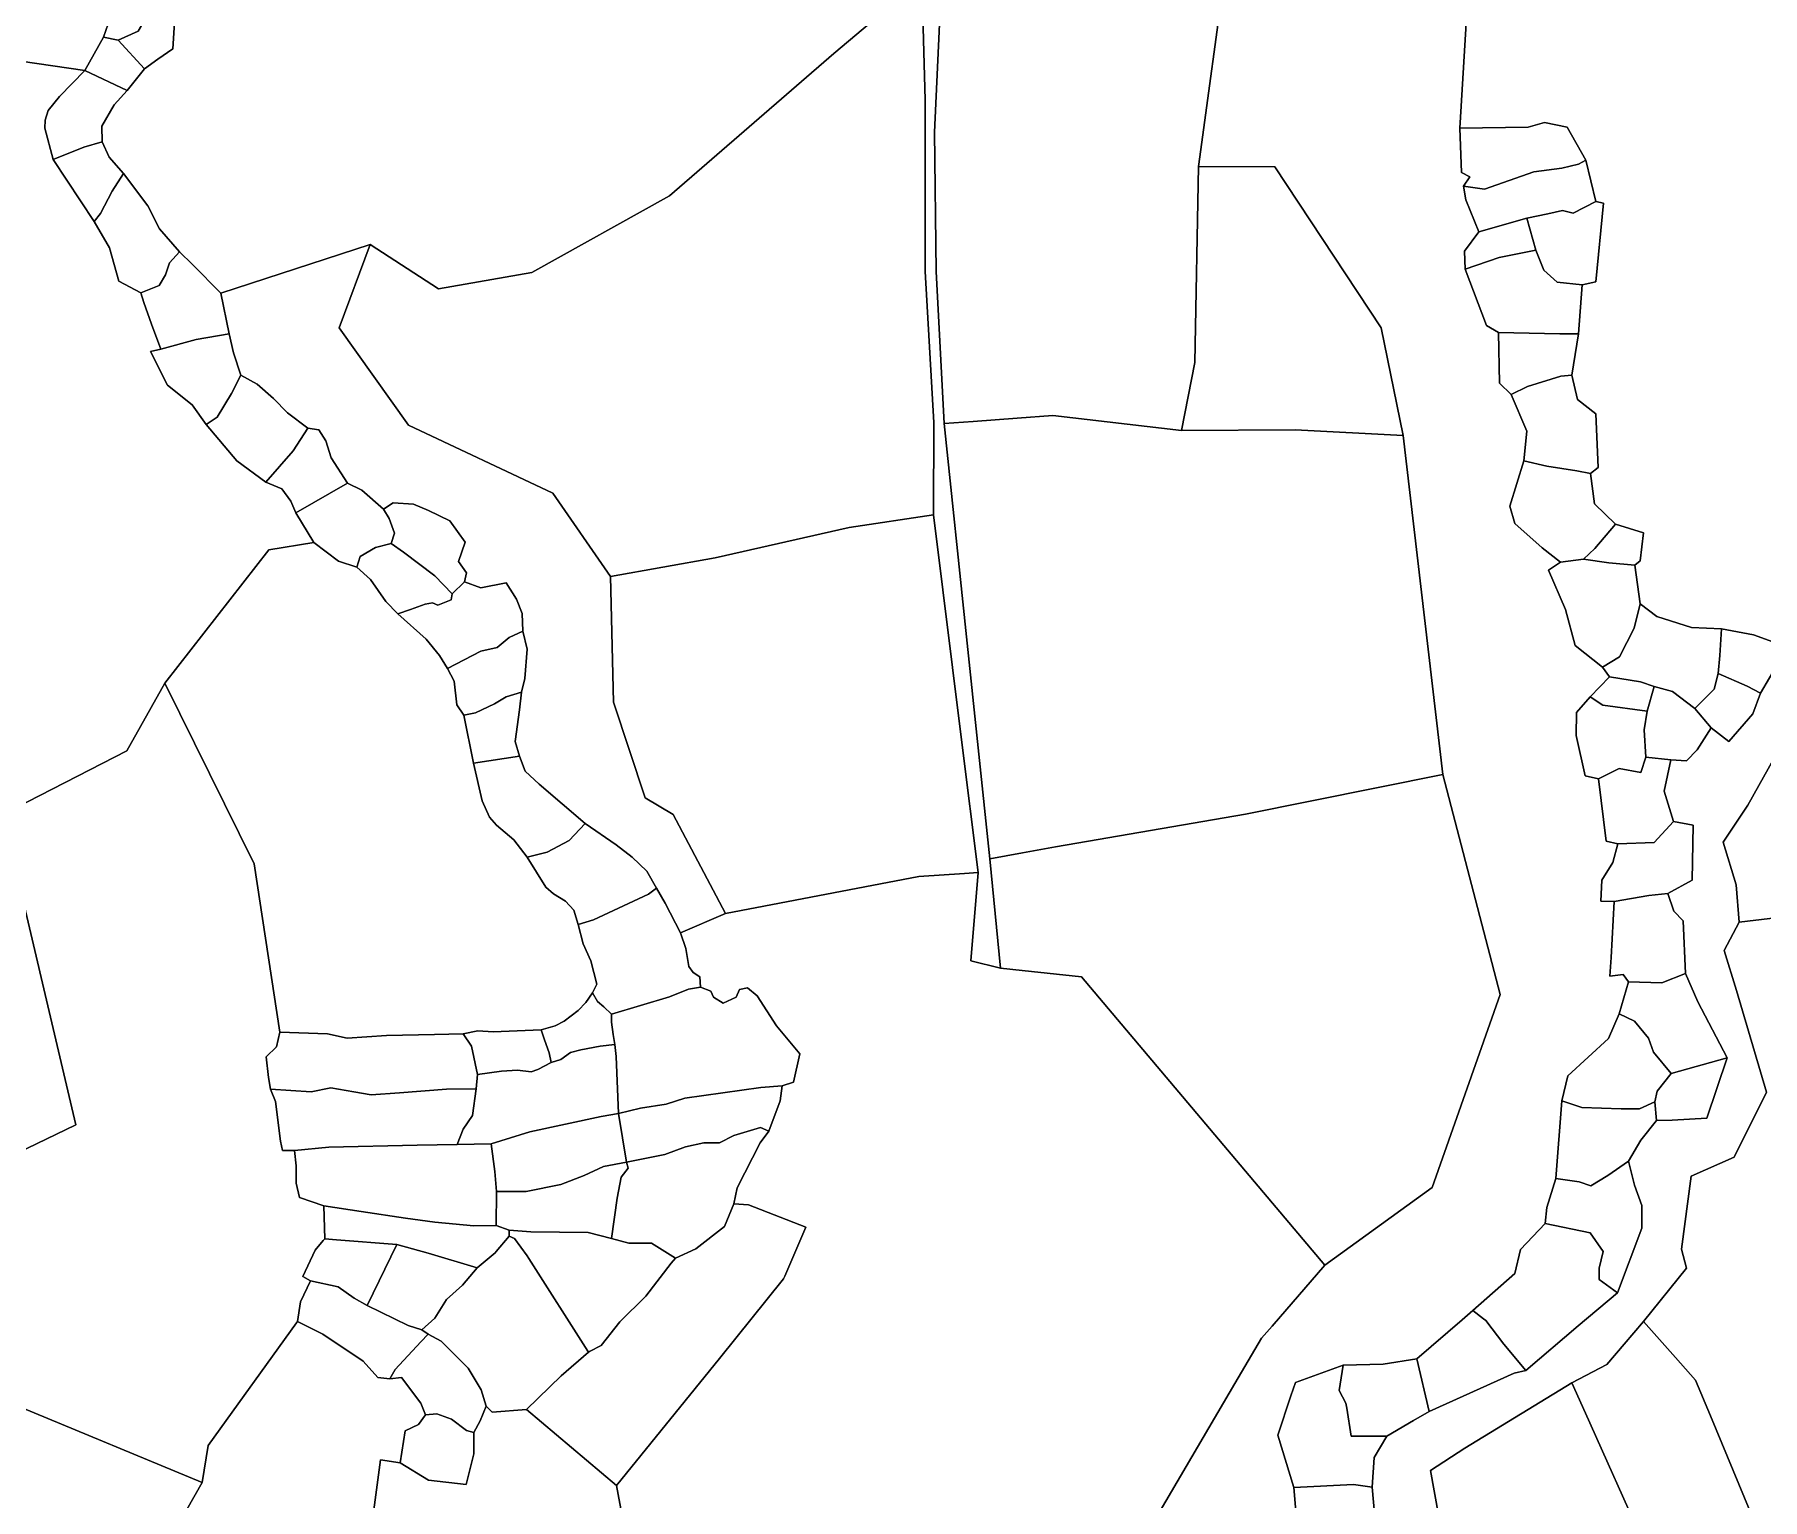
# Model space of a CAD drawing. Header units: metres. Extents: x 542555 to 550520, y 1840485 to 1846995.
# Drawn here: x 547591.8 to 547908.2, y 1842245.5 to 1842513.8 of the extents above; entities that cross this region are included whole.
import ezdxf

# ---------------------------------------------------------------- set-up
doc = ezdxf.new("R2010")
doc.units = ezdxf.units.M
doc.header["$MEASUREMENT"] = 0
doc.layers.add('Level 30', color=7, linetype='Continuous', lineweight=0)

msp = doc.modelspace()

# ---------------------------------------------------------------- linework, layer by layer
at = {"layer": 'Level 30', "color": 7, "linetype": 'Continuous', "lineweight": 0, "flags": 128}
for points in [[(547809.99, 1842526.85), (547804.93, 1842489.68), (547804.25, 1842453.73), (547801.86, 1842441.28), (547778.24, 1842444.07), (547771.715, 1842443.5741), (547763.7007, 1842442.9651), (547758.37, 1842442.56), (547756.92, 1842470.4), (547756.63, 1842495.92), (547757.62, 1842518.34), (547757.14, 1842538.18), (547758.0351, 1842542.2759), (547760.3, 1842552.64), (547760.57, 1842559.83), (547772.11, 1842560.53), (547773.64, 1842534.75), (547773.7035, 1842533.3503), (547774.23, 1842521.75), (547795.48, 1842524.96), (547809.99, 1842526.85)], [(547614.14, 1842536.47), (547617.84, 1842522.83), (547615.61, 1842521.84), (547614.24, 1842520.39), (547610.77, 1842514.46), (547607.1, 1842512.76), (547604.43, 1842513.36), (547605.29, 1842515.8), (547604.66, 1842518.74), (547604.92, 1842521.09), (547604.75, 1842527.04), (547603.57, 1842529.35), (547601.82, 1842531.67), (547600.97, 1842535.03), (547606.69, 1842534.66), (547609.33, 1842534.08), (547611.33, 1842535.9), (547614.14, 1842536.47)], [(547754.89, 1842501.81), (547754.88, 1842470.41), (547756.46, 1842442.8), (547756.44, 1842425.84), (547740.98, 1842423.56), (547716.43, 1842418.01), (547697.24, 1842414.55), (547686.72, 1842429.8), (547660.29, 1842442.31), (547647.6, 1842460.11), (547653.26, 1842475.38), (547665.78, 1842467.23), (547682.83, 1842470.23), (547708.06, 1842484.29), (547738.17, 1842510.34), (547754.31, 1842523.95), (547754.89, 1842501.81)], [(547607.1, 1842512.76), (547610.77, 1842514.46), (547614.24, 1842520.39), (547615.61, 1842521.84), (547617.84, 1842522.83), (547617.11, 1842511.18), (547614.4, 1842509.32), (547611.92, 1842507.56), (547607.1, 1842512.76)], [(547611.92, 1842507.56), (547608.73, 1842503.55), (547600.98, 1842507.24), (547604.43, 1842513.36), (547607.1, 1842512.76), (547611.92, 1842507.56)], [(547600.98, 1842507.24), (547608.73, 1842503.55), (547606.39, 1842500.94), (547604.12, 1842497.03), (547604.2, 1842494.14), (547600.8, 1842493.18), (547595.2, 1842490.92), (547593.69, 1842496.65), (547593.74, 1842498.15), (547594.26, 1842499.89), (547596.35, 1842502.5), (547600.98, 1842507.24)], [(547857.32, 1842485.52), (547853.46, 1842486.02), (547854.65, 1842487.75), (547853.12, 1842488.55), (547852.79, 1842496.69), (547865.31, 1842496.86), (547868.33, 1842497.69), (547872.44, 1842496.87), (547875.87, 1842490.83), (547874.55, 1842490.09), (547871.47, 1842489.34), (547866.37, 1842488.68), (547857.32, 1842485.52)], [(547603.85, 1842481.07), (547602.71, 1842479.55), (547595.2, 1842490.92), (547600.8, 1842493.18), (547604.2, 1842494.14), (547605.43, 1842491.39), (547608.06, 1842488.39), (547605.98, 1842485.14), (547603.85, 1842481.07)], [(547804.93, 1842489.68), (547818.93, 1842489.61), (547838.41, 1842460.13), (547842.43, 1842440.39), (547822.64, 1842441.4), (547801.86, 1842441.28), (547804.25, 1842453.73), (547804.93, 1842489.68)], [(547875.87, 1842490.83), (547877.71, 1842483.25), (547873.54, 1842481.11), (547871.63, 1842481.57), (547868.92, 1842480.98), (547865.05, 1842480.19), (547856.31, 1842477.71), (547853.92, 1842483.53), (547853.46, 1842486.02), (547857.32, 1842485.52), (547866.37, 1842488.68), (547871.47, 1842489.34), (547874.55, 1842490.09), (547875.87, 1842490.83)], [(547608.06, 1842488.39), (547612.56, 1842482.47), (547614.68, 1842478.22), (547618.36, 1842474.01), (547616.49, 1842472.04), (547615.8, 1842469.84), (547614.6, 1842467.87), (547611.27, 1842466.52), (547607.25, 1842468.66), (547605.54, 1842474.75), (547602.71, 1842479.55), (547603.85, 1842481.07), (547605.98, 1842485.14), (547608.06, 1842488.39)], [(547877.71, 1842483.25), (547879.09, 1842482.95), (547877.72, 1842468.52), (547875.21, 1842467.96), (547870.62, 1842468.49), (547868.21, 1842470.67), (547866.75, 1842474.32), (547865.05, 1842480.19), (547868.92, 1842480.98), (547871.63, 1842481.57), (547873.54, 1842481.11), (547877.71, 1842483.25)], [(547865.05, 1842480.19), (547866.75, 1842474.32), (547859.99, 1842472.96), (547853.8, 1842470.83), (547853.68, 1842474.15), (547856.31, 1842477.71), (547865.05, 1842480.19)], [(547625.92, 1842466.44), (547627.43, 1842458.99), (547621.37, 1842457.98), (547614.94, 1842456.17), (547613.18, 1842460.79), (547611.8, 1842464.75), (547611.27, 1842466.52), (547614.6, 1842467.87), (547615.8, 1842469.84), (547616.49, 1842472.04), (547618.36, 1842474.01), (547620.72, 1842471.68), (547625.92, 1842466.44)], [(547718.35, 1842352.84), (547710.07, 1842349.33), (547707.3, 1842354.77), (547705.69, 1842357.46), (547703.94, 1842360.62), (547701.21, 1842363.19), (547698.31, 1842365.42), (547692.62, 1842369.31), (547684.23, 1842376.55), (547681.67, 1842378.9), (547680.63, 1842381.68), (547679.8, 1842384.36), (547680.6, 1842390.15), (547680.99, 1842393.4), (547681.59, 1842395.87), (547682.01, 1842401.26), (547681.21, 1842404.55), (547681.08, 1842407.82), (547680.03, 1842410.44), (547678.14, 1842413.39), (547673.55, 1842412.48), (547670.55, 1842413.58), (547670.92, 1842415.25), (547669.44, 1842417.32), (547670.63, 1842420.88), (547667.84, 1842424.77), (547663.92, 1842426.64), (547661.17, 1842427.79), (547657.48, 1842428.07), (547655.7, 1842426.91), (547651.73, 1842430.36), (547649.1, 1842431.65), (547646.09, 1842436.27), (547645.15, 1842439.4), (547643.84, 1842441.41), (547641.85, 1842441.73), (547638.1, 1842444.56), (547635.58, 1842447.15), (547632.57, 1842449.76), (547629.56, 1842451.45), (547628.21, 1842455.5), (547627.43, 1842458.99), (547625.92, 1842466.44), (547653.26, 1842475.38), (547647.6, 1842460.11), (547660.29, 1842442.31), (547686.72, 1842429.8), (547697.24, 1842414.55), (547697.81, 1842391.53), (547703.59, 1842374.01), (547708.76, 1842371.01), (547718.35, 1842352.84)], [(547875.21, 1842467.96), (547874.51, 1842459.01), (547871.1, 1842459.01), (547859.87, 1842459.24), (547857.71, 1842460.54), (547853.8, 1842470.83), (547859.99, 1842472.96), (547866.75, 1842474.32), (547868.21, 1842470.67), (547870.62, 1842468.49), (547875.21, 1842467.96)], [(547625.22, 1842443.72), (547623.23, 1842442.43), (547620.63, 1842446.01), (547616.12, 1842449.58), (547613.05, 1842455.78), (547614.94, 1842456.17), (547621.37, 1842457.98), (547627.43, 1842458.99), (547628.21, 1842455.5), (547629.56, 1842451.45), (547627.89, 1842448.08), (547625.22, 1842443.72)], [(547874.51, 1842459.01), (547873.31, 1842451.45), (547871.3, 1842451.24), (547865.17, 1842449.39), (547862.21, 1842447.91), (547860.07, 1842449.97), (547859.87, 1842459.24), (547871.1, 1842459.01), (547874.51, 1842459.01)], [(547629.56, 1842451.45), (547632.57, 1842449.76), (547635.58, 1842447.15), (547638.1, 1842444.56), (547641.85, 1842441.73), (547639.16, 1842437.59), (547634.12, 1842431.83), (547628.85, 1842435.73), (547623.23, 1842442.43), (547625.22, 1842443.72), (547627.89, 1842448.08), (547629.56, 1842451.45)], [(547873.31, 1842451.45), (547874.38, 1842447.01), (547877.72, 1842444.38), (547878.16, 1842434.52), (547876.73, 1842433.44), (547874.26, 1842433.89), (547868.73, 1842434.78), (547864.55, 1842435.73), (547865.07, 1842441.17), (547862.21, 1842447.91), (547865.17, 1842449.39), (547871.3, 1842451.24), (547873.31, 1842451.45)], [(547649.1, 1842431.65), (547639.63, 1842426.23), (547638.72, 1842428.35), (547637.09, 1842430.65), (547634.12, 1842431.83), (547639.16, 1842437.59), (547641.85, 1842441.73), (547643.84, 1842441.41), (547645.15, 1842439.4), (547646.09, 1842436.27), (547649.1, 1842431.65)], [(547842.43, 1842440.39), (547849.68, 1842378.3), (547813.55, 1842371.05), (547778.77, 1842365.07), (547772.7155, 1842363.9568), (547766.75, 1842362.86), (547762.4759, 1842403.5102), (547758.37, 1842442.56), (547763.7007, 1842442.9651), (547771.715, 1842443.5741), (547778.24, 1842444.07), (547801.86, 1842441.28), (547822.64, 1842441.4), (547842.43, 1842440.39)], [(547876.73, 1842433.44), (547877.45, 1842427.88), (547881.3, 1842424.15), (547877.54, 1842419.69), (547875.43, 1842417.77), (547871.22, 1842417.2), (547867.86, 1842419.81), (547862.89, 1842424.26), (547861.93, 1842427.44), (547864.55, 1842435.73), (547868.73, 1842434.78), (547874.26, 1842433.89), (547876.73, 1842433.44)], [(547655.7, 1842426.91), (547656.71, 1842425.17), (547657.74, 1842422.53), (547657.09, 1842420.64), (547654.23, 1842419.86), (547651.42, 1842418.21), (547650.79, 1842416.25), (547647.47, 1842417.36), (547642.92, 1842420.78), (547639.63, 1842426.23), (547649.1, 1842431.65), (547651.73, 1842430.36), (547655.7, 1842426.91)], [(547670.92, 1842415.25), (547670.55, 1842413.58), (547668.29, 1842411.42), (547665.1, 1842414.7), (547659.34, 1842419.01), (547657.09, 1842420.64), (547657.74, 1842422.53), (547656.71, 1842425.17), (547655.7, 1842426.91), (547657.48, 1842428.07), (547661.17, 1842427.79), (547663.92, 1842426.64), (547667.84, 1842424.77), (547670.63, 1842420.88), (547669.44, 1842417.32), (547670.92, 1842415.25)], [(547753.72, 1842359.63), (547718.35, 1842352.84), (547708.76, 1842371.01), (547703.59, 1842374.01), (547697.81, 1842391.53), (547697.24, 1842414.55), (547716.43, 1842418.01), (547740.98, 1842423.56), (547756.44, 1842425.84), (547761.6343, 1842384.1452), (547764.6, 1842360.34), (547762.0887, 1842360.1761), (547753.72, 1842359.63)], [(547881.3, 1842424.15), (547886.45, 1842422.55), (547885.85, 1842417.45), (547884.83, 1842416.67), (547880.09, 1842417.1), (547875.43, 1842417.77), (547877.54, 1842419.69), (547881.3, 1842424.15)], [(547691.35, 1842350.84), (547692.24, 1842347.27), (547693.68, 1842344.21), (547694.78, 1842339.92), (547693.96, 1842338.31), (547692.74, 1842336.58), (547691.33, 1842335.09), (547688.78, 1842333.13), (547687.13, 1842332.25), (547684.6, 1842331.56), (547675.78, 1842331.21), (547672.99, 1842331.39), (547670.29, 1842330.83), (547665.05, 1842330.7), (547656.23, 1842330.53), (547649.04, 1842330.03), (547645.44, 1842330.79), (547636.72, 1842331.12), (547632.02, 1842361.97), (547615.66, 1842395.02), (547634.71, 1842419.43), (547642.92, 1842420.78), (547647.47, 1842417.36), (547650.79, 1842416.25), (547653.34, 1842414.04), (547656.15, 1842409.99), (547658.3, 1842407.72), (547663.54, 1842403.09), (547665.96, 1842400.1), (547667.4, 1842397.72), (547668.65, 1842395.37), (547669.14, 1842391.06), (547670.42, 1842389.17), (547672.15, 1842380.36), (547673.74, 1842373.48), (547675.11, 1842370.52), (547676.42, 1842369), (547679.56, 1842366.37), (547682.01, 1842363.16), (547685.4, 1842357.7), (547686.81, 1842356.43), (547689.05, 1842355.14), (547690.57, 1842353.44), (547691.35, 1842350.84)], [(547657.09, 1842420.64), (547659.34, 1842419.01), (547665.1, 1842414.7), (547668.29, 1842411.42), (547668.06, 1842410.28), (547665.62, 1842409.31), (547664.65, 1842409.73), (547663.34, 1842409.5), (547660.67, 1842408.52), (547658.3, 1842407.72), (547656.15, 1842409.99), (547653.34, 1842414.04), (547650.79, 1842416.25), (547651.42, 1842418.21), (547654.23, 1842419.86), (547657.09, 1842420.64)], [(547884.83, 1842416.67), (547885.8, 1842409.55), (547884.74, 1842405.09), (547882.05, 1842399.85), (547878.94, 1842397.94), (547873.9, 1842401.94), (547872.17, 1842408.54), (547869.04, 1842415.73), (547871.22, 1842417.2), (547875.43, 1842417.77), (547880.09, 1842417.1), (547884.83, 1842416.67)], [(547673.52, 1842400.9), (547667.4, 1842397.72), (547665.96, 1842400.1), (547663.54, 1842403.09), (547658.3, 1842407.72), (547660.67, 1842408.52), (547663.34, 1842409.5), (547664.65, 1842409.73), (547665.62, 1842409.31), (547668.06, 1842410.28), (547668.29, 1842411.42), (547670.55, 1842413.58), (547673.55, 1842412.48), (547678.14, 1842413.39), (547680.03, 1842410.44), (547681.08, 1842407.82), (547681.21, 1842404.55), (547678.7, 1842403.42), (547676.53, 1842401.54), (547673.52, 1842400.9)], [(547885.8, 1842409.55), (547888.91, 1842407.24), (547895.22, 1842405.21), (547900.72, 1842405.01), (547900.43, 1842400.08), (547900.14, 1842396.8), (547899.38, 1842393.91), (547895.84, 1842390.39), (547891.74, 1842393.48), (547888.37, 1842394.45), (547885.89, 1842395.29), (547880.21, 1842396.17), (547878.94, 1842397.94), (547882.05, 1842399.85), (547884.74, 1842405.09), (547885.8, 1842409.55)], [(547681.21, 1842404.55), (547682.01, 1842401.26), (547681.59, 1842395.87), (547680.99, 1842393.4), (547678.14, 1842392.51), (547676.02, 1842391.27), (547672.52, 1842389.62), (547670.42, 1842389.17), (547669.14, 1842391.06), (547668.65, 1842395.37), (547667.4, 1842397.72), (547673.52, 1842400.9), (547676.53, 1842401.54), (547678.7, 1842403.42), (547681.21, 1842404.55)], [(547912.82, 1842401.62), (547907.86, 1842393.23), (547905.42, 1842394.47), (547900.14, 1842396.8), (547900.43, 1842400.08), (547900.72, 1842405.01), (547906.59, 1842403.88), (547912.82, 1842401.62)], [(547888.37, 1842394.45), (547887.09, 1842389.91), (547879, 1842391.01), (547876.66, 1842392.54), (547880.21, 1842396.17), (547885.89, 1842395.29), (547888.37, 1842394.45)], [(547895.84, 1842390.39), (547898.81, 1842386.87), (547896.25, 1842382.84), (547894.3, 1842380.8), (547891.43, 1842381.01), (547886.88, 1842381.47), (547886.55, 1842386.51), (547887.09, 1842389.91), (547888.37, 1842394.45), (547891.74, 1842393.48), (547895.84, 1842390.39)], [(547902.09, 1842384.38), (547898.81, 1842386.87), (547895.84, 1842390.39), (547899.38, 1842393.91), (547900.14, 1842396.8), (547905.42, 1842394.47), (547907.86, 1842393.23), (547906.47, 1842389.44), (547902.09, 1842384.38)], [(547670.42, 1842389.17), (547672.52, 1842389.62), (547676.02, 1842391.27), (547678.14, 1842392.51), (547680.99, 1842393.4), (547680.6, 1842390.15), (547679.8, 1842384.36), (547680.63, 1842381.68), (547672.15, 1842380.36), (547670.42, 1842389.17)], [(547876.66, 1842392.54), (547879, 1842391.01), (547887.09, 1842389.91), (547886.55, 1842386.51), (547886.88, 1842381.47), (547885.94, 1842378.69), (547881.99, 1842379.39), (547878.18, 1842377.5), (547875.73, 1842378.06), (547874.13, 1842385.43), (547874.17, 1842389.65), (547876.66, 1842392.54)], [(547913.58, 1842389.38), (547930.25, 1842377.93), (547935.96, 1842389.18), (548048.11, 1842324.2), (548020.1, 1842301.01), (547946.98, 1842342.52), (547932.33, 1842334.98), (547916.69, 1842352.78), (547903.95, 1842351.25), (547903.39, 1842358.12), (547901, 1842365.91), (547905.54, 1842372.7), (547910.4, 1842381.42), (547913.58, 1842389.38)], [(547680.63, 1842381.68), (547681.67, 1842378.9), (547684.23, 1842376.55), (547692.62, 1842369.31), (547689.72, 1842366.24), (547685.69, 1842364.08), (547682.01, 1842363.16), (547679.56, 1842366.37), (547676.42, 1842369), (547675.11, 1842370.52), (547673.74, 1842373.48), (547672.15, 1842380.36), (547680.63, 1842381.68)], [(547888.37, 1842365.83), (547881.74, 1842365.61), (547879.62, 1842366.07), (547878.18, 1842377.5), (547881.99, 1842379.39), (547885.94, 1842378.69), (547886.88, 1842381.47), (547891.43, 1842381.01), (547890.25, 1842375.23), (547891.92, 1842369.68), (547888.37, 1842365.83)], [(547847.72, 1842302.7), (547828.11, 1842288.45), (547783.5, 1842341.24), (547772.664, 1842342.3879), (547768.68, 1842342.81), (547766.75, 1842362.86), (547772.7155, 1842363.9568), (547778.77, 1842365.07), (547813.55, 1842371.05), (547849.68, 1842378.3), (547860.19, 1842338.04), (547847.72, 1842302.7)], [(547563.7534, 1842296.9786), (547554.64, 1842292.59), (547552.8219, 1842297.7022), (547536.35, 1842344.02), (547535.81, 1842348.48), (547542.89, 1842354.28), (547583.32, 1842369.97), (547585.98, 1842370.99), (547599.37, 1842314.13), (547563.7534, 1842296.9786)], [(547694.15, 1842351.71), (547691.35, 1842350.84), (547690.57, 1842353.44), (547689.05, 1842355.14), (547686.81, 1842356.43), (547685.4, 1842357.7), (547682.01, 1842363.16), (547685.69, 1842364.08), (547689.72, 1842366.24), (547692.62, 1842369.31), (547698.31, 1842365.42), (547701.21, 1842363.19), (547703.94, 1842360.62), (547705.69, 1842357.46), (547704.24, 1842356.37), (547694.15, 1842351.71)], [(547891.92, 1842369.68), (547895.54, 1842369.03), (547895.37, 1842358.96), (547890.89, 1842356.5), (547887.41, 1842356.13), (547881.05, 1842355.05), (547878.64, 1842355.14), (547878.79, 1842358.97), (547880.83, 1842362.2), (547881.74, 1842365.61), (547888.37, 1842365.83), (547891.92, 1842369.68)], [(547708.05, 1842337.62), (547697.43, 1842334.41), (547696.04, 1842335.73), (547694.87, 1842336.73), (547693.96, 1842338.31), (547694.78, 1842339.92), (547693.68, 1842344.21), (547692.24, 1842347.27), (547691.35, 1842350.84), (547694.15, 1842351.71), (547704.24, 1842356.37), (547705.69, 1842357.46), (547707.3, 1842354.77), (547710.07, 1842349.33), (547711.06, 1842346.47), (547711.59, 1842343.13), (547712.43, 1842342.04), (547713.64, 1842341.28), (547713.77, 1842339.33), (547711.53, 1842338.98), (547708.05, 1842337.62)], [(547889.79, 1842340.15), (547883.69, 1842340.31), (547882.69, 1842341.67), (547880.25, 1842341.38), (547880.51, 1842344.79), (547881.05, 1842355.05), (547887.41, 1842356.13), (547890.89, 1842356.5), (547892.01, 1842353.27), (547893.7, 1842351.53), (547894.16, 1842341.85), (547889.79, 1842340.15)], [(547901.77, 1842326.43), (547891.48, 1842323.54), (547888.3, 1842327.47), (547887.35, 1842329.99), (547884.81, 1842333.14), (547882.01, 1842334.46), (547883.69, 1842340.31), (547889.79, 1842340.15), (547894.16, 1842341.85), (547896.37, 1842336.67), (547901.77, 1842326.43)], [(547688.15, 1842326.14), (547686.42, 1842325.57), (547686.04, 1842327.33), (547685.18, 1842329.69), (547684.6, 1842331.56), (547687.13, 1842332.25), (547688.78, 1842333.13), (547691.33, 1842335.09), (547692.74, 1842336.58), (547693.96, 1842338.31), (547694.87, 1842336.73), (547696.04, 1842335.73), (547697.43, 1842334.41), (547697.46, 1842332.97), (547697.76, 1842330.7), (547698.06, 1842328.87), (547695.4, 1842328.53), (547691.84, 1842327.91), (547689.95, 1842327.37), (547688.15, 1842326.14)], [(547730.8, 1842321.95), (547728.7, 1842321.28), (547724.82, 1842320.97), (547710.88, 1842319.01), (547707.47, 1842317.96), (547702.78, 1842317.19), (547698.73, 1842316.22), (547698.28, 1842326.69), (547698.06, 1842328.87), (547697.76, 1842330.7), (547697.46, 1842332.97), (547697.43, 1842334.41), (547708.05, 1842337.62), (547711.53, 1842338.98), (547713.77, 1842339.33), (547715.61, 1842338.65), (547716.11, 1842337.53), (547717.91, 1842336.43), (547720.26, 1842337.51), (547720.91, 1842338.92), (547722.37, 1842339.24), (547724.15, 1842337.8), (547727.68, 1842332.3), (547731.94, 1842327.13), (547730.8, 1842321.95)], [(547882.01, 1842334.46), (547884.81, 1842333.14), (547887.35, 1842329.99), (547888.3, 1842327.47), (547891.48, 1842323.54), (547888.92, 1842320.29), (547888.5, 1842318.38), (547885.72, 1842317.1), (547882.32, 1842317.1), (547875.13, 1842317.31), (547871.48, 1842318.53), (547872.58, 1842323.14), (547880.05, 1842329.97), (547882.01, 1842334.46)], [(547672.92, 1842323.38), (547672.64, 1842320.77), (547667.23, 1842320.65), (547658.61, 1842320), (547653.43, 1842319.63), (547650.27, 1842320.18), (547646.07, 1842320.95), (547642.44, 1842320.22), (547635.01, 1842320.69), (547634.65, 1842322.83), (547634.2, 1842326.59), (547636.11, 1842328.45), (547636.72, 1842331.12), (547645.44, 1842330.79), (547649.04, 1842330.03), (547656.23, 1842330.53), (547665.05, 1842330.7), (547670.29, 1842330.83), (547671.8, 1842328.54), (547672.92, 1842323.38)], [(547677.33, 1842323.98), (547672.92, 1842323.38), (547671.8, 1842328.54), (547670.29, 1842330.83), (547672.99, 1842331.39), (547675.78, 1842331.21), (547684.6, 1842331.56), (547685.18, 1842329.69), (547686.04, 1842327.33), (547686.42, 1842325.57), (547683.97, 1842324.3), (547682.73, 1842323.85), (547680.25, 1842324.19), (547677.33, 1842323.98)], [(547682.52, 1842312.87), (547675.44, 1842310.64), (547669.18, 1842310.54), (547670.26, 1842313.37), (547672.02, 1842315.84), (547672.64, 1842320.77), (547672.92, 1842323.38), (547677.33, 1842323.98), (547680.25, 1842324.19), (547682.73, 1842323.85), (547683.97, 1842324.3), (547686.42, 1842325.57), (547688.15, 1842326.14), (547689.95, 1842327.37), (547691.84, 1842327.91), (547695.4, 1842328.53), (547698.06, 1842328.87), (547698.28, 1842326.69), (547698.73, 1842316.22), (547695.55, 1842315.69), (547682.52, 1842312.87)], [(547891.48, 1842323.54), (547901.77, 1842326.43), (547898.04, 1842315.34), (547891.67, 1842315), (547888.81, 1842314.97), (547888.5, 1842318.38), (547888.92, 1842320.29), (547891.48, 1842323.54)], [(547698.73, 1842316.22), (547702.78, 1842317.19), (547707.47, 1842317.96), (547710.88, 1842319.01), (547724.82, 1842320.97), (547728.7, 1842321.28), (547728.36, 1842318.53), (547726.28, 1842312.96), (547724.71, 1842313.64), (547719.87, 1842312.21), (547717.22, 1842310.85), (547714.34, 1842310.86), (547710.99, 1842310.09), (547707.2, 1842308.71), (547700.22, 1842307.3), (547698.73, 1842316.22)], [(547635.01, 1842320.69), (547642.44, 1842320.22), (547646.07, 1842320.95), (547650.27, 1842320.18), (547653.43, 1842319.63), (547658.61, 1842320), (547667.23, 1842320.65), (547672.64, 1842320.77), (547672.02, 1842315.84), (547670.26, 1842313.37), (547669.18, 1842310.54), (547661.84, 1842310.4), (547645.67, 1842310.04), (547639.38, 1842309.45), (547637.18, 1842309.43), (547636.81, 1842311.16), (547635.93, 1842318.44), (547635.01, 1842320.69)], [(547888.5, 1842318.38), (547888.81, 1842314.97), (547885.93, 1842311.33), (547883.72, 1842307.52), (547879.93, 1842304.84), (547876.78, 1842302.95), (547874.64, 1842303.7), (547870.39, 1842304.32), (547871.48, 1842318.53), (547875.13, 1842317.31), (547882.32, 1842317.1), (547885.72, 1842317.1), (547888.5, 1842318.38)], [(547698.73, 1842316.22), (547700.22, 1842307.3), (547695.96, 1842306.53), (547692.46, 1842304.88), (547688.17, 1842303.24), (547681.83, 1842301.92), (547676.36, 1842301.93), (547676.08, 1842305.63), (547675.44, 1842310.64), (547682.52, 1842312.87), (547695.55, 1842315.69), (547698.73, 1842316.22)], [(547700.22, 1842307.3), (547707.2, 1842308.71), (547710.99, 1842310.09), (547714.34, 1842310.86), (547717.22, 1842310.85), (547719.87, 1842312.21), (547724.71, 1842313.64), (547726.28, 1842312.96), (547724.7, 1842310.83), (547720.46, 1842302.64), (547719.84, 1842299.67), (547718.12, 1842295.52), (547712.88, 1842291.47), (547709.14, 1842289.75), (547704.8, 1842292.47), (547700.6, 1842292.47), (547697.48, 1842293.35), (547698.49, 1842300.69), (547699.21, 1842304.56), (547700.52, 1842306.23), (547700.22, 1842307.3)], [(547676.36, 1842301.93), (547676.32, 1842295.73), (547672.25, 1842295.68), (547665.1, 1842296.31), (547659.74, 1842297.03), (547651.63, 1842298.3), (547644.8, 1842299.33), (547640.33, 1842300.83), (547639.69, 1842303.49), (547639.73, 1842306.67), (547639.38, 1842309.45), (547645.67, 1842310.04), (547661.84, 1842310.4), (547669.18, 1842310.54), (547675.44, 1842310.64), (547676.08, 1842305.63), (547676.36, 1842301.93)], [(547700.22, 1842307.3), (547700.52, 1842306.23), (547699.21, 1842304.56), (547698.49, 1842300.69), (547697.48, 1842293.35), (547693.17, 1842294.42), (547682.69, 1842294.58), (547678.7, 1842294.88), (547676.32, 1842295.73), (547676.36, 1842301.93), (547681.83, 1842301.92), (547688.17, 1842303.24), (547692.46, 1842304.88), (547695.96, 1842306.53), (547700.22, 1842307.3)], [(547883.72, 1842307.52), (547884.76, 1842303.07), (547886.14, 1842299.36), (547886.14, 1842295.23), (547881.68, 1842283.41), (547878.3, 1842285.85), (547878.3, 1842287.9), (547879.03, 1842290.95), (547876.66, 1842294.4), (547868.43, 1842296.11), (547868.73, 1842298.98), (547870.39, 1842304.32), (547874.64, 1842303.7), (547876.78, 1842302.95), (547879.93, 1842304.84), (547883.72, 1842307.52)], [(547676.32, 1842295.73), (547678.7, 1842294.88), (547678.68, 1842293.73), (547676.3471, 1842290.9453), (547676.15, 1842290.71), (547672.86, 1842287.99), (547663.86, 1842290.66), (547658.11, 1842292.24), (547647.0837, 1842293.1184), (547644.93, 1842293.29), (547644.8, 1842299.33), (547651.63, 1842298.3), (547659.74, 1842297.03), (547665.1, 1842296.31), (547672.25, 1842295.68), (547676.32, 1842295.73)], [(547717.2159, 1842271.3777), (547698.39, 1842248.07), (547681.88, 1842262.01), (547688.24, 1842268.16), (547693.23, 1842272.54), (547693.4316, 1842272.6434), (547695.55, 1842273.73), (547698.98, 1842278.08), (547703.73, 1842282.75), (547708.4044, 1842288.7982), (547709.14, 1842289.75), (547712.88, 1842291.47), (547718.12, 1842295.52), (547719.84, 1842299.67), (547722.55, 1842299.48), (547733.01, 1842295.38), (547729.1748, 1842286.4091), (547728.97, 1842285.93), (547717.2159, 1842271.3777)], [(547874.4994, 1842277.3272), (547864.87, 1842269.17), (547860.86, 1842273.96), (547857.56, 1842278.3), (547857.1488, 1842278.6214), (547855.18, 1842280.16), (547862.9, 1842286.9), (547863.94, 1842291.32), (547868.43, 1842296.11), (547876.66, 1842294.4), (547879.03, 1842290.95), (547878.3, 1842287.9), (547878.3, 1842285.85), (547881.68, 1842283.41), (547874.4994, 1842277.3272)], [(547644.93, 1842293.29), (547647.0837, 1842293.1184), (547658.11, 1842292.24), (547652.68, 1842281.09), (547650.34, 1842282.41), (547647.41, 1842284.51), (547642.3, 1842285.57), (547640.91, 1842286.36), (547643.18, 1842291.17), (547644.667, 1842292.9714), (547644.93, 1842293.29)], [(547678.68, 1842293.73), (547679.71, 1842293.33), (547681.9761, 1842290.1435), (547682.32, 1842289.66), (547693.1235, 1842272.7072), (547693.23, 1842272.54), (547688.24, 1842268.16), (547681.88, 1842262.01), (547675.59, 1842261.52), (547674.51, 1842262.6), (547673.56, 1842265.64), (547671.2, 1842269.56), (547667.1374, 1842273.6721), (547666.27, 1842274.55), (547663.87, 1842275.79), (547662.72, 1842276.61), (547665.08, 1842278.77), (547667.24, 1842282.15), (547670.19, 1842284.81), (547672.86, 1842287.99), (547676.15, 1842290.71), (547676.3471, 1842290.9453), (547678.68, 1842293.73)], [(547693.4316, 1842272.6434), (547693.23, 1842272.54), (547693.1235, 1842272.7072), (547682.32, 1842289.66), (547681.9761, 1842290.1435), (547679.71, 1842293.33), (547678.68, 1842293.73), (547678.7, 1842294.88), (547682.69, 1842294.58), (547693.17, 1842294.42), (547697.48, 1842293.35), (547700.6, 1842292.47), (547704.8, 1842292.47), (547709.14, 1842289.75), (547708.4044, 1842288.7982), (547703.73, 1842282.75), (547698.98, 1842278.08), (547695.55, 1842273.73), (547693.4316, 1842272.6434)], [(547658.11, 1842292.24), (547663.86, 1842290.66), (547672.86, 1842287.99), (547670.19, 1842284.81), (547667.24, 1842282.15), (547665.08, 1842278.77), (547662.72, 1842276.61), (547660.19, 1842277.39), (547652.68, 1842281.09), (547658.11, 1842292.24)], [(547657.86, 1842269.37), (547656.85, 1842267.61), (547654.64, 1842267.9), (547652, 1842270.89), (547644.58, 1842275.79), (547640.5596, 1842277.8219), (547639.95, 1842278.13), (547640.5, 1842281.72), (547642.3, 1842285.57), (547647.41, 1842284.51), (547650.34, 1842282.41), (547652.68, 1842281.09), (547660.19, 1842277.39), (547662.72, 1842276.61), (547663.87, 1842275.79), (547662.5594, 1842274.39), (547657.86, 1842269.37)], [(547855.18, 1842280.16), (547857.1488, 1842278.6214), (547857.56, 1842278.3), (547860.86, 1842273.96), (547864.87, 1842269.17), (547862.74, 1842268.67), (547847.16, 1842261.66), (547844.91, 1842271.29), (547853.2085, 1842278.4573), (547855.18, 1842280.16)], [(547656.85, 1842267.61), (547658.99, 1842267.86), (547662.54, 1842263.18), (547663.41, 1842261.02), (547662.13, 1842259.26), (547659.69, 1842258.09), (547658.73, 1842252.23), (547655.17, 1842252.78), (547652.13, 1842230.35), (547649.32, 1842227.75), (547639.03, 1842229.03), (547619.7, 1842243.71), (547622.46, 1842248.63), (547623.58, 1842255.4), (547639.7816, 1842277.8961), (547639.95, 1842278.13), (547640.5596, 1842277.8219), (547644.58, 1842275.79), (547652, 1842270.89), (547654.64, 1842267.9), (547656.85, 1842267.61)], [(547886.45, 1842278.14), (547892.3228, 1842271.5277), (547895.98, 1842267.41), (547898.6878, 1842260.8831), (547905.97, 1842243.33), (547893.19, 1842239.05), (547886.77, 1842236.95), (547875.8078, 1842261.334), (547873.31, 1842266.89), (547879.73, 1842270.26), (547882.912, 1842273.9913), (547886.45, 1842278.14)], [(547663.87, 1842275.79), (547666.27, 1842274.55), (547667.1374, 1842273.6721), (547671.2, 1842269.56), (547673.56, 1842265.64), (547674.51, 1842262.6), (547673.41, 1842259.96), (547672.21, 1842257.83), (547670.88, 1842258.18), (547668.16, 1842260.23), (547665.48, 1842261.2), (547663.41, 1842261.02), (547662.54, 1842263.18), (547658.99, 1842267.86), (547656.85, 1842267.61), (547657.86, 1842269.37), (547662.5594, 1842274.39), (547663.87, 1842275.79)], [(547844.319, 1842260.004), (547839.44, 1842257.16), (547832.88, 1842257.16), (547832.0811, 1842262.2511), (547831.94, 1842263.15), (547830.7, 1842265.5), (547831.44, 1842270.14), (547838.77, 1842270.32), (547844.91, 1842271.29), (547847.16, 1842261.66), (547844.319, 1842260.004)], [(547831.44, 1842270.14), (547830.7, 1842265.5), (547831.94, 1842263.15), (547832.0811, 1842262.2511), (547832.88, 1842257.16), (547839.44, 1842257.16), (547837.1, 1842253.24), (547836.75, 1842247.81), (547833.33, 1842248.3), (547822.39, 1842247.76), (547819.48, 1842257.31), (547821.8853, 1842264.5108), (547822.7, 1842266.95), (547831.44, 1842270.14)], [(547873.31, 1842266.89), (547875.8078, 1842261.334), (547886.77, 1842236.95), (547877.7596, 1842233.3691), (547855.04, 1842224.34), (547853.6912, 1842227.1731), (547850.46, 1842233.96), (547847.45, 1842250.86), (547853.74, 1842254.96), (547860.631, 1842259.1608), (547873.31, 1842266.89)], [(547698.39, 1842248.07), (547700.84, 1842234.63), (547674.35, 1842226.4), (547652.13, 1842230.35), (547655.17, 1842252.78), (547658.73, 1842252.23), (547663.93, 1842249.08), (547670.81, 1842248.29), (547672.21, 1842253.87), (547672.21, 1842257.83), (547673.41, 1842259.96), (547674.51, 1842262.6), (547675.59, 1842261.52), (547681.88, 1842262.01), (547698.39, 1842248.07)], [(547663.93, 1842249.08), (547658.73, 1842252.23), (547659.69, 1842258.09), (547662.13, 1842259.26), (547663.41, 1842261.02), (547665.48, 1842261.2), (547668.16, 1842260.23), (547670.88, 1842258.18), (547672.21, 1842257.83), (547672.21, 1842253.87), (547670.81, 1842248.29), (547663.93, 1842249.08)], [(547836.75, 1842247.81), (547837.32, 1842241.65), (547835.98, 1842240.03), (547835.19, 1842233.52), (547831.61, 1842232.83), (547821.25, 1842238.16), (547822.91, 1842241.92), (547822.39, 1842247.76), (547833.33, 1842248.3), (547836.75, 1842247.81)]]:
    msp.add_lwpolyline(points, close=True, dxfattribs=at)
for points in [[(547590.59, 1842536.84), (547593.73, 1842536.96), (547597.41, 1842536.38), (547600.97, 1842535.03), (547601.82, 1842531.67), (547603.57, 1842529.35), (547604.75, 1842527.04), (547604.92, 1842521.09), (547604.66, 1842518.74), (547605.29, 1842515.8), (547604.43, 1842513.36), (547600.98, 1842507.24), (547571.2, 1842511.58)], [(547855.07, 1842534.17), (547852.79, 1842496.69), (547853.12, 1842488.55), (547854.65, 1842487.75), (547853.46, 1842486.02), (547853.92, 1842483.53), (547856.31, 1842477.71), (547853.68, 1842474.15), (547853.8, 1842470.83), (547857.71, 1842460.54), (547859.87, 1842459.24), (547860.07, 1842449.97), (547862.21, 1842447.91), (547865.07, 1842441.17), (547864.55, 1842435.73), (547861.93, 1842427.44), (547862.89, 1842424.26), (547867.86, 1842419.81), (547871.22, 1842417.2), (547869.04, 1842415.73), (547872.17, 1842408.54), (547873.9, 1842401.94), (547878.94, 1842397.94), (547880.21, 1842396.17), (547876.66, 1842392.54), (547874.17, 1842389.65), (547874.13, 1842385.43), (547875.73, 1842378.06), (547878.18, 1842377.5), (547879.62, 1842366.07), (547881.74, 1842365.61), (547880.83, 1842362.2), (547878.79, 1842358.97), (547878.64, 1842355.14), (547881.05, 1842355.05), (547880.51, 1842344.79), (547880.25, 1842341.38), (547882.69, 1842341.67), (547883.69, 1842340.31), (547882.01, 1842334.46), (547880.05, 1842329.97), (547872.58, 1842323.14), (547871.48, 1842318.53), (547870.39, 1842304.32), (547868.73, 1842298.98), (547868.43, 1842296.11), (547863.94, 1842291.32), (547862.9, 1842286.9), (547855.18, 1842280.16), (547853.2085, 1842278.4573), (547844.91, 1842271.29), (547838.77, 1842270.32), (547831.44, 1842270.14), (547822.7, 1842266.95), (547821.8853, 1842264.5108), (547819.48, 1842257.31), (547822.39, 1842247.76), (547822.91, 1842241.92)], [(547912.82, 1842401.62), (547906.59, 1842403.88), (547900.72, 1842405.01), (547895.22, 1842405.21), (547888.91, 1842407.24), (547885.8, 1842409.55), (547884.83, 1842416.67), (547885.85, 1842417.45), (547886.45, 1842422.55), (547881.3, 1842424.15), (547877.45, 1842427.88), (547876.73, 1842433.44), (547878.16, 1842434.52), (547877.72, 1842444.38), (547874.38, 1842447.01), (547873.31, 1842451.45), (547874.51, 1842459.01), (547875.21, 1842467.96), (547877.72, 1842468.52), (547879.09, 1842482.95), (547877.71, 1842483.25), (547875.87, 1842490.83), (547872.44, 1842496.87), (547868.33, 1842497.69), (547865.31, 1842496.86), (547852.79, 1842496.69), (547855.07, 1842534.17)], [(547754.31, 1842523.95), (547738.17, 1842510.34), (547708.06, 1842484.29), (547682.83, 1842470.23), (547665.78, 1842467.23), (547653.26, 1842475.38), (547625.92, 1842466.44), (547620.72, 1842471.68), (547618.36, 1842474.01), (547614.68, 1842478.22), (547612.56, 1842482.47), (547608.06, 1842488.39), (547605.43, 1842491.39), (547604.2, 1842494.14), (547604.12, 1842497.03), (547606.39, 1842500.94), (547608.73, 1842503.55), (547611.92, 1842507.56), (547614.4, 1842509.32), (547617.11, 1842511.18), (547617.84, 1842522.83)], [(547757.62, 1842518.34), (547756.63, 1842495.92), (547756.92, 1842470.4), (547758.37, 1842442.56), (547762.4759, 1842403.5102), (547766.75, 1842362.86), (547768.68, 1842342.81), (547763.25, 1842344.19), (547764.6, 1842360.34), (547761.6343, 1842384.1452), (547756.44, 1842425.84), (547756.46, 1842442.8), (547754.88, 1842470.41), (547754.89, 1842501.81), (547754.31, 1842523.95)], [(547791.06, 1842231.81), (547811.6294, 1842266.8015), (547816.49, 1842275.07), (547818.408, 1842277.2786), (547828.11, 1842288.45), (547847.72, 1842302.7), (547860.19, 1842338.04), (547849.68, 1842378.3), (547842.43, 1842440.39), (547838.41, 1842460.13), (547818.93, 1842489.61), (547804.93, 1842489.68), (547809.99, 1842526.85)], [(547571.2, 1842511.58), (547600.98, 1842507.24), (547596.35, 1842502.5), (547594.26, 1842499.89), (547593.74, 1842498.15), (547593.69, 1842496.65), (547595.2, 1842490.92), (547602.71, 1842479.55), (547605.54, 1842474.75), (547607.25, 1842468.66), (547611.27, 1842466.52), (547611.8, 1842464.75), (547613.18, 1842460.79), (547614.94, 1842456.17), (547613.05, 1842455.78), (547616.12, 1842449.58), (547620.63, 1842446.01), (547623.23, 1842442.43), (547628.85, 1842435.73), (547634.12, 1842431.83), (547637.09, 1842430.65), (547638.72, 1842428.35), (547639.63, 1842426.23), (547639.63, 1842426.23), (547642.92, 1842420.78), (547634.71, 1842419.43), (547615.66, 1842395.02), (547608.7, 1842382.63), (547585.98, 1842370.99)], [(547837.32, 1842241.65), (547836.75, 1842247.81), (547837.1, 1842253.24), (547839.44, 1842257.16), (547844.319, 1842260.004), (547847.16, 1842261.66), (547862.74, 1842268.67), (547864.87, 1842269.17), (547874.4994, 1842277.3272), (547881.68, 1842283.41), (547886.14, 1842295.23), (547886.14, 1842299.36), (547884.76, 1842303.07), (547883.72, 1842307.52), (547885.93, 1842311.33), (547888.81, 1842314.97), (547891.67, 1842315), (547898.04, 1842315.34), (547901.77, 1842326.43), (547896.37, 1842336.67), (547894.16, 1842341.85), (547893.7, 1842351.53), (547892.01, 1842353.27), (547890.89, 1842356.5), (547895.37, 1842358.96), (547895.54, 1842369.03), (547891.92, 1842369.68), (547890.25, 1842375.23), (547891.43, 1842381.01), (547894.3, 1842380.8), (547896.25, 1842382.84), (547898.81, 1842386.87), (547902.09, 1842384.38), (547906.47, 1842389.44), (547907.86, 1842393.23), (547912.82, 1842401.62)], [(547563.7534, 1842296.9786), (547599.37, 1842314.13), (547585.98, 1842370.99), (547608.7, 1842382.63), (547615.66, 1842395.02), (547632.02, 1842361.97), (547636.72, 1842331.12), (547636.11, 1842328.45), (547634.2, 1842326.59), (547634.65, 1842322.83), (547635.01, 1842320.69), (547635.93, 1842318.44), (547636.81, 1842311.16), (547637.18, 1842309.43), (547639.38, 1842309.45), (547639.73, 1842306.67), (547639.69, 1842303.49), (547640.33, 1842300.83), (547644.8, 1842299.33), (547644.93, 1842293.29), (547644.667, 1842292.9714), (547643.18, 1842291.17), (547640.91, 1842286.36), (547640.91, 1842286.36), (547642.3, 1842285.57), (547640.5, 1842281.72), (547639.95, 1842278.13), (547639.7816, 1842277.8961), (547623.58, 1842255.4), (547622.46, 1842248.63), (547589.22, 1842262.45)], [(547910.4, 1842381.42), (547905.54, 1842372.7), (547901, 1842365.91), (547903.39, 1842358.12), (547903.95, 1842351.25), (547901.23, 1842346.07), (547903.45, 1842338.77), (547908.97, 1842320.11), (547903.05, 1842308.22), (547895.18, 1842304.72), (547893.39, 1842291.35), (547894.29, 1842287.88), (547886.45, 1842278.14), (547882.912, 1842273.9913), (547879.73, 1842270.26), (547873.31, 1842266.89), (547860.631, 1842259.1608), (547853.74, 1842254.96), (547847.45, 1842250.86), (547850.46, 1842233.96)], [(547700.84, 1842234.63), (547698.39, 1842248.07), (547717.2159, 1842271.3777), (547728.97, 1842285.93), (547729.1748, 1842286.4091), (547733.01, 1842295.38), (547722.55, 1842299.48), (547719.84, 1842299.67), (547720.46, 1842302.64), (547724.7, 1842310.83), (547726.28, 1842312.96), (547728.36, 1842318.53), (547728.7, 1842321.28), (547730.8, 1842321.95), (547731.94, 1842327.13), (547727.68, 1842332.3), (547724.15, 1842337.8), (547722.37, 1842339.24), (547720.91, 1842338.92), (547720.26, 1842337.51), (547717.91, 1842336.43), (547716.11, 1842337.53), (547715.61, 1842338.65), (547713.77, 1842339.33), (547713.64, 1842341.28), (547712.43, 1842342.04), (547711.59, 1842343.13), (547711.06, 1842346.47), (547710.07, 1842349.33), (547718.35, 1842352.84), (547753.72, 1842359.63), (547762.0887, 1842360.1761), (547764.6, 1842360.34), (547763.25, 1842344.19), (547768.68, 1842342.81), (547772.664, 1842342.3879), (547783.5, 1842341.24), (547828.11, 1842288.45), (547818.408, 1842277.2786), (547816.49, 1842275.07), (547811.6294, 1842266.8015), (547791.06, 1842231.81)], [(547909.7463, 1842232.5884), (547905.97, 1842243.33), (547898.6878, 1842260.8831), (547895.98, 1842267.41), (547892.3228, 1842271.5277), (547886.45, 1842278.14), (547894.29, 1842287.88), (547893.39, 1842291.35), (547895.18, 1842304.72), (547903.05, 1842308.22), (547908.97, 1842320.11), (547903.45, 1842338.77), (547901.23, 1842346.07), (547903.95, 1842351.25), (547903.95, 1842351.25), (547916.69, 1842352.78)], [(547589.22, 1842262.45), (547622.46, 1842248.63), (547619.7, 1842243.71)]]:
    msp.add_lwpolyline(points, dxfattribs=at)

doc.saveas('drawing.dxf')
